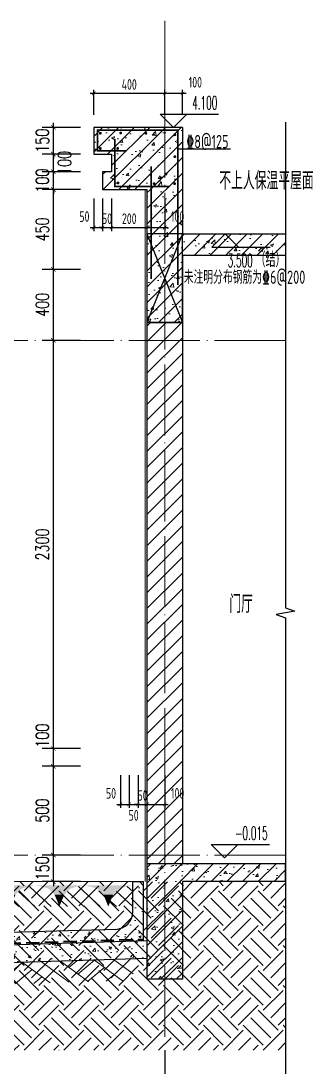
# Model space of a CAD drawing. Extents: x -812054 to 22247, y -644080 to 1003627.
# Drawn here: x -21063 to -19417, y -231716 to -225821 of the extents above; entities that cross this region are included whole.
import ezdxf

# ---------------------------------------------------------------- set-up
doc = ezdxf.new("R2010")
doc.units = 0
doc.header["$LTSCALE"] = 1000
doc.linetypes.add('DASH', pattern=[0.35, 0.25, -0.1])
doc.linetypes.add('DOTE', pattern=[2.42, 2, -0.2, 0.02, -0.2])
doc.layers.get('0').update_dxf_attribs({"linetype": 'CONTINUOUS'})
doc.layers.get('DEFPOINTS').update_dxf_attribs({"linetype": 'CONTINUOUS'})
for name, color, linetype in [('AXIS', 3, 'CONTINUOUS'), ('COLUMN', 4, 'CONTINUOUS'), ('DIM', 2, 'CONTINUOUS'), ('DIM_ELEV', 3, 'CONTINUOUS'), ('DIM_SYMB', 3, 'CONTINUOUS'), ('PUB_DIM', 3, 'CONTINUOUS'), ('PUB_TEXT', 2, 'CONTINUOUS'), ('REIN', 6, 'CONTINUOUS'), ('S-大样-砼线', 7, 'CONTINUOUS'), ('S-引出线', 40, 'CONTINUOUS'), ('TEXT', 2, 'CONTINUOUS'), ('WALL', 5, 'CONTINUOUS')]:
    doc.layers.add(name, color=color, linetype=linetype)
for name, color, linetype, lineweight in [('DOTE', 19, 'DOTE', 9), ('PUB_HATCH', 8, 'CONTINUOUS', 9), ('填充', 251, 'CONTINUOUS', 5), ('立面-中轮廓线', 30, 'CONTINUOUS', 35), ('粉刷', 251, 'CONTINUOUS', 9)]:
    doc.layers.add(name, color=color, linetype=linetype, lineweight=lineweight)
doc.styles.add('_TCH_DIM', font='SIMPLEX.shx', dxfattribs={"width": 0.7, "bigfont": 'GBCBIG.shx'})
doc.styles.add('_TCH_DIM_T3', font='SIMPLEX', dxfattribs={"width": 0.705882, "bigfont": 'GBCBIG'})
doc.styles.add('TSSD_DIMENSION', font='Tssdeng.shx', dxfattribs={"width": 0.7, "bigfont": 'tssdchn.shx'})
doc.styles.add('TSSD_REIN', font='tssdeng.shx', dxfattribs={"width": 0.7, "height": 300, "bigfont": 'tssdchn.shx'})
doc.dimstyles.new('_TCH_ARCH&&25', dxfattribs={"dimtxt": 74.375, "dimasz": 25, "dimexe": 62.5, "dimexo": 75, "dimgap": 25, "dimtad": 1, "dimdec": 0, "dimzin": 0, "dimdsep": 46, "dimtxsty": '_TCH_DIM_T3', "dimblk": 'ARCHTICK', "dimcen": 0.09, "dimclrt": 7, "dimazin": 0, "dimtfac": 1, "dimtdec": 0, "dimtix": 1, "dimtmove": 2, "dimatfit": 3, "dimldrblk": 'ARCHTICK', "dimfxl": 1, "dimtolj": 1, "dimtzin": 0, "dimarcsym": 0})
doc.dimstyles.new('TSSD_20_20', dxfattribs={"dimtxt": 60, "dimasz": 20, "dimexe": 20, "dimexo": 50, "dimgap": 20, "dimtad": 1, "dimdec": 0, "dimzin": 0, "dimdsep": 46, "dimtxsty": 'TSSD_DIMENSION', "dimblk": 'ARCHTICK', "dimblk1": 'ARCHTICK', "dimblk2": 'ARCHTICK', "dimcen": 0, "dimdle": 20, "dimclrt": 7, "dimadec": 0, "dimazin": 0, "dimtfac": 1, "dimtdec": 0, "dimtix": 1, "dimtmove": 2, "dimatfit": 3, "dimfxl": 1, "dimtolj": 1, "dimtzin": 0, "dimarcsym": 0})
pattern_1 = [(50, (28072.99, 249033.25), (143.452037, -12.550427), [15, -165]), (355, (28072.99, 249033.25), (-27.750267, 150.438427), [12, -132]), (100.4514, (28084.94, 249032.2), (115.701876, 137.88791), [12.74804, -140.22842]), (46.1842, (28072.99, 249073.25), (213.44821, -33.1038), [22.5, -247.5]), (96.6356, (28090.77, 249070.5), (186.93254, 194.82357), [19.12206, -210.3426]), (351.1842, (28072.99, 249073.25), (186.93239, 194.82372), [18, -198]), (21, (28092.99, 249063.25), (119.38141, -80.52378), [15, -165]), (326, (28092.99, 249063.25), (48.663066, 145.03001), [12, -132]), (71.4514, (28102.93, 249056.54), (168.044526, 64.5061), [12.74804, -140.22842]), (37.5, (28072.986, 249033.25), (2.431971, 66.578771), [0, -130.4, 0, -134, 0, -132.5]), (7.5, (28072.986, 249033.25), (52.613907, 78.882342), [0, -76.4, 0, -127.4, 0, -50.5]), (327.5, (28028.386, 249033.25), (106.764487, -4.510974), [0, -50, 0, -156, 0, -207]), (317.5, (28008.39, 249033.25), (116.637234, 20.020996), [0, -65, 0, -103.6, 0, -147])]
pattern_2 = [(45, (-700045.335, -61224.87), (-44.194174, 44.194174), []), (50, (-700045.33, -61224.87), (179.315046, -15.688034), [18.75, -206.25]), (355, (-700045.33, -61224.87), (-34.687833, 188.048033), [15, -165]), (100.4514, (-700030.4, -61226.18), (144.627345, 172.359886), [15.935047, -175.28553]), (46.1842, (-700045.33, -61174.87), (266.81026, -41.379754), [28.125, -309.375]), (96.6356, (-700023.1, -61178.32), (233.66568, 243.52947), [23.90257, -262.92825]), (351.1842, (-700045.33, -61174.87), (233.66549, 243.52965), [22.5, -247.5]), (21, (-700020.33, -61187.37), (149.226763, -100.654723), [18.75, -206.25]), (326, (-700020.33, -61187.37), (60.828833, 181.28751), [15, -165]), (71.4514, (-700007.9, -61195.76), (210.055657, 80.632624), [15.935047, -175.28553]), (37.5, (-700045.335, -61224.87), (3.039964, 83.2234635), [0, -163, 0, -167.5, 0, -165.625]), (7.5, (-700045.335, -61224.87), (65.767384, 98.602928), [0, -95.5, 0, -159.25, 0, -63.125]), (327.5, (-700101.085, -61224.87), (133.455609, -5.638718), [0, -62.5, 0, -195, 0, -258.75]), (317.5, (-700126.08, -61224.87), (145.796542, 25.026246), [0, -81.25, 0, -129.5, 0, -183.75])]

# ---------------------------------------------------------------- blocks, each defined once
blk = doc.blocks.new('$LINEPAT$素土夯实')
at = {"color": 0}
for p, q in [((0, -210), (210, 0)), ((120, -300), (420, 0)), ((420, 0), (608, -188)), ((495, -300), (795, 0)), ((615, 0), (705, -90)), ((315, -105), (502, -293)), ((210, -210), (300, -300)), ((705, -300), (795, -210))]:
    blk.add_line(p, q, dxfattribs=at)
blk = doc.blocks.new('$LinePat$自然土壤')
at = {"color": 0}
for p, q in [((0, -90), (71, -19)), ((0, -300), (211, -89)), ((420, -300), (630, -90)), ((210, -300), (286, -224))]:
    blk.add_line(p, q, dxfattribs=at)
for points in [[(0, 0), (630, 0), (168, -45), (462, -45)], [(168, -45), (462, -45), (252, -132), (378, -132)], [(252, -132), (378, -132), (315, -300)]]:
    blk.add_solid(points, dxfattribs=at)
blk = doc.blocks.new('sanshui')
at = {"layer": '粉刷'}
h = blk.add_hatch(dxfattribs=at)
h.set_pattern_fill('混凝土', color=256, scale=20)
h.set_pattern_definition(pattern_1)
edge = h.paths.add_edge_path()
edge.add_line((346317.8, 427329.6), (346257.8, 427329.6))
edge.add_line((346257.8, 427329.6), (346257.8, 427160.3))
edge.add_arc((346157.8, 427160.3), 100, 271.71836, 360, ccw=False)
edge.add_line((346160.8, 427060.3), (345137.8, 427029.6))
edge.add_line((345137.8, 427029.6), (345137.8, 426969.6))
edge.add_line((345137.8, 426969.6), (346317.8, 427005))
edge.add_line((346317.8, 427005), (346317.8, 427329.6))
h = blk.add_hatch(dxfattribs=at)
h.set_pattern_fill('混凝土', color=256, scale=20)
h.set_pattern_definition(pattern_1)
h.paths.add_polyline_path([(346337.8, 426895.6), (346337.8, 426995.6), (345037.8, 426956.6), (345037.8, 426856.6)])
at = {"layer": 'COLUMN'}
for p, q in [((346257.8, 427329.6), (346317.8, 427329.6)), ((346257.8, 427160.3), (346257.8, 427329.6)), ((346317.8, 426995), (346317.8, 427329.6)), ((346160.8, 427060.3), (345137.8, 427029.6)), ((345137.8, 426959.6), (345137.8, 427029.6)), ((346338.1, 426995.6), (345037.8, 426956.6)), ((345037.8, 426856.6), (345037.8, 426956.6)), ((346338.1, 426895.6), (345037.8, 426856.6))]:
    blk.add_line(p, q, dxfattribs=at)
blk.add_arc((346157.8, 427160.3), 100, 271.71836, 0, dxfattribs=at)
at = {"layer": '立面-中轮廓线', "linetype": 'DASH', "ltscale": 0.3}
blk.add_lwpolyline([(345027.8, 426856.6), (345027.8, 426966.3), (346317.8, 427005)], dxfattribs=at)
at = {"layer": '粉刷'}
blk.add_line((344881.5, 427329.6), (346257.8, 427329.6), dxfattribs=at)
at = {"layer": '粉刷', "yscale": 0.4, "zscale": 0.4}
for name, p, xscale, rotation in [('$LinePat$自然土壤', (345156.8, 427309.6), -0.4369306507241237, 359.9999999999903), ('$LinePat$自然土壤', (345432, 427309.6), -0.4369306507241237, 359.9999999999903), ('$LinePat$自然土壤', (345707.3, 427309.6), -0.4369306507241237, 359.9999999999903), ('$LinePat$自然土壤', (345982.6, 427309.6), -0.4369306507241237, 359.9999999999903), ('$LinePat$自然土壤', (346257.8, 427309.6), -0.4369306507241237, 359.9999999999903), ('$LINEPAT$素土夯实', (345444.5, 426868.8), -0.5117605352322558, 1.718358001643932), ('$LINEPAT$素土夯实', (345851.2, 426881), -0.5117605352322558, 1.718358001643932), ('$LINEPAT$素土夯实', (346257.8, 426893.2), -0.5117605352322558, 1.718358001643932)]:
    blk.add_blockref(name, p, dxfattribs=dict(at, xscale=xscale, rotation=rotation))
blk = doc.blocks.new('_ArchTick')
at = {"color": 0, "linetype": 'ByBlock', "const_width": 0.15}
blk.add_lwpolyline([(-0.5, -0.5), (0.5, 0.5)], dxfattribs=at)
blk = doc.blocks.new('*D3413')
at = {"layer": 'DEFPOINTS', "color": 0, "transparency": 16777216}
for p in [(-20502.7, -230021), (-20452.7, -230021), (-20452.7, -230235.5)]:
    blk.add_point(p, dxfattribs=at)
at = {"layer": 'DIM', "color": 0, "lineweight": -2, "transparency": 16777216}
for p, q in [((-20502.7, -230071), (-20502.7, -230255.5)), ((-20452.7, -230071), (-20452.7, -230255.5)), ((-20522.7, -230235.5), (-20432.7, -230235.5))]:
    blk.add_line(p, q, dxfattribs=at)
at = {"layer": 'DIM', "color": 0, "lineweight": -2, "transparency": 16777216, "xscale": 20, "yscale": 20, "zscale": 20, "rotation": 180}
blk.add_blockref('_ArchTick', (-20502.7, -230235.5), dxfattribs=at)
at = {"layer": 'DIM', "color": 0, "lineweight": -2, "transparency": 16777216, "xscale": 20, "yscale": 20, "zscale": 20}
blk.add_blockref('_ArchTick', (-20452.7, -230235.5), dxfattribs=at)
at = {"layer": 'DIM', "color": 7, "transparency": 16777216, "insert": (-20555.1, -230173.3), "char_height": 60, "attachment_point": 5, "style": 'TSSD_DIMENSION'}
blk.add_mtext('\\A1;50', dxfattribs=at)
blk = doc.blocks.new('*D3414')
at = {"layer": 'DEFPOINTS', "color": 0, "transparency": 16777216}
for p in [(-20452.7, -230021), (-20402.7, -230021), (-20402.7, -230235.5)]:
    blk.add_point(p, dxfattribs=at)
at = {"layer": 'DIM', "color": 0, "lineweight": -2, "transparency": 16777216}
for p, q in [((-20452.7, -230071), (-20452.7, -230255.5)), ((-20402.7, -230071), (-20402.7, -230255.5)), ((-20472.7, -230235.5), (-20382.7, -230235.5))]:
    blk.add_line(p, q, dxfattribs=at)
at = {"layer": 'DIM', "color": 0, "lineweight": -2, "transparency": 16777216, "xscale": 20, "yscale": 20, "zscale": 20, "rotation": 180}
blk.add_blockref('_ArchTick', (-20452.7, -230235.5), dxfattribs=at)
at = {"layer": 'DIM', "color": 0, "lineweight": -2, "transparency": 16777216, "xscale": 20, "yscale": 20, "zscale": 20}
blk.add_blockref('_ArchTick', (-20402.7, -230235.5), dxfattribs=at)
at = {"layer": 'DIM', "color": 7, "transparency": 16777216, "insert": (-20427.7, -230297.5), "char_height": 60, "attachment_point": 5, "style": 'TSSD_DIMENSION'}
blk.add_mtext('\\A1;50', dxfattribs=at)
blk = doc.blocks.new('*D3415')
at = {"layer": 'DEFPOINTS', "color": 0, "transparency": 16777216}
for p in [(-20402.7, -230021), (-20352.6, -230021), (-20352.6, -230235.5)]:
    blk.add_point(p, dxfattribs=at)
at = {"layer": 'DIM', "color": 0, "lineweight": -2, "transparency": 16777216}
for p, q in [((-20402.7, -230071), (-20402.7, -230255.5)), ((-20352.6, -230071), (-20352.6, -230255.5)), ((-20402.7, -230235.5), (-20422.7, -230235.5)), ((-20402.7, -230235.5), (-20352.6, -230235.5)), ((-20352.6, -230235.5), (-20332.6, -230235.5))]:
    blk.add_line(p, q, dxfattribs=at)
at = {"layer": 'DIM', "color": 0, "lineweight": -2, "transparency": 16777216, "xscale": 20, "yscale": 20, "zscale": 20}
blk.add_blockref('_ArchTick', (-20402.7, -230235.5), dxfattribs=at)
at = {"layer": 'DIM', "color": 0, "lineweight": -2, "transparency": 16777216, "xscale": 20, "yscale": 20, "zscale": 20, "rotation": 180}
blk.add_blockref('_ArchTick', (-20352.6, -230235.5), dxfattribs=at)
at = {"layer": 'DIM', "color": 7, "transparency": 16777216, "insert": (-20377.6, -230185.5), "char_height": 60, "attachment_point": 5, "style": 'TSSD_DIMENSION'}
blk.add_mtext('\\A1;50', dxfattribs=at)
blk = doc.blocks.new('*D3416')
at = {"layer": 'DEFPOINTS', "color": 0, "transparency": 16777216}
for p in [(-20352.6, -230021), (-20252.6, -230021), (-20252.6, -230235.5)]:
    blk.add_point(p, dxfattribs=at)
at = {"layer": 'DIM', "color": 0, "lineweight": -2, "transparency": 16777216}
for p, q in [((-20352.6, -230071), (-20352.6, -230255.5)), ((-20252.6, -230071), (-20252.6, -230255.5)), ((-20372.6, -230235.5), (-20232.6, -230235.5))]:
    blk.add_line(p, q, dxfattribs=at)
at = {"layer": 'DIM', "color": 0, "lineweight": -2, "transparency": 16777216, "xscale": 20, "yscale": 20, "zscale": 20, "rotation": 180}
blk.add_blockref('_ArchTick', (-20352.6, -230235.5), dxfattribs=at)
at = {"layer": 'DIM', "color": 0, "lineweight": -2, "transparency": 16777216, "xscale": 20, "yscale": 20, "zscale": 20}
blk.add_blockref('_ArchTick', (-20252.6, -230235.5), dxfattribs=at)
at = {"layer": 'DIM', "color": 7, "transparency": 16777216, "insert": (-20180.2, -230173.3), "char_height": 60, "attachment_point": 5, "style": 'TSSD_DIMENSION'}
blk.add_mtext('\\A1;100', dxfattribs=at)
blk = doc.blocks.new('*D3417')
at = {"layer": 'DEFPOINTS', "color": 0, "transparency": 16777216}
for p in [(-20879.7, -230520.9), (-20652.6, -230520.9), (-20652.6, -230670.9)]:
    blk.add_point(p, dxfattribs=at)
at = {"layer": 'PUB_DIM', "color": 0, "lineweight": -2, "transparency": 16777216}
for p, q in [((-20727.6, -230520.9), (-20942.2, -230520.9)), ((-20879.7, -230520.9), (-20879.7, -230495.9)), ((-20879.7, -230670.9), (-20879.7, -230520.9)), ((-20727.6, -230670.9), (-20942.2, -230670.9)), ((-20879.7, -230670.9), (-20879.7, -230695.9))]:
    blk.add_line(p, q, dxfattribs=at)
at = {"layer": 'PUB_DIM', "color": 0, "lineweight": -2, "transparency": 16777216, "xscale": 25, "yscale": 25, "zscale": 25}
for p, rotation in [((-20879.7, -230520.9), 270), ((-20879.7, -230670.9), 90)]:
    blk.add_blockref('_ArchTick', p, dxfattribs=dict(at, rotation=rotation))
at = {"layer": 'PUB_DIM', "color": 7, "transparency": 16777216, "insert": (-20941.9, -230595.9), "char_height": 74.38, "attachment_point": 5, "rotation": 90, "style": '_TCH_DIM_T3'}
blk.add_mtext('\\A1;150', dxfattribs=at)
blk = doc.blocks.new('*D3418')
at = {"layer": 'DEFPOINTS', "color": 0, "transparency": 16777216}
for p in [(-20879.7, -230021), (-20652.6, -230021), (-20652.6, -230520.9)]:
    blk.add_point(p, dxfattribs=at)
at = {"layer": 'PUB_DIM', "color": 0, "lineweight": -2, "transparency": 16777216}
for p, q in [((-20727.6, -230021), (-20942.2, -230021)), ((-20879.7, -230520.9), (-20879.7, -230021)), ((-20727.6, -230520.9), (-20942.2, -230520.9))]:
    blk.add_line(p, q, dxfattribs=at)
at = {"layer": 'PUB_DIM', "color": 0, "lineweight": -2, "transparency": 16777216, "xscale": 25, "yscale": 25, "zscale": 25}
for p, rotation in [((-20879.7, -230021), 90), ((-20879.7, -230520.9), 270)]:
    blk.add_blockref('_ArchTick', p, dxfattribs=dict(at, rotation=rotation))
at = {"layer": 'PUB_DIM', "color": 7, "transparency": 16777216, "insert": (-20941.9, -230270.9), "char_height": 74.38, "attachment_point": 5, "rotation": 90, "style": '_TCH_DIM_T3'}
blk.add_mtext('\\A1;500', dxfattribs=at)
blk = doc.blocks.new('*D3419')
at = {"layer": 'DEFPOINTS', "color": 0, "transparency": 16777216}
for p in [(-20879.7, -229921), (-20652.6, -229921), (-20652.6, -230021)]:
    blk.add_point(p, dxfattribs=at)
at = {"layer": 'PUB_DIM', "color": 0, "lineweight": -2, "transparency": 16777216}
for p, q in [((-20727.6, -229921), (-20942.2, -229921)), ((-20879.7, -230021), (-20879.7, -229921)), ((-20727.6, -230021), (-20942.2, -230021))]:
    blk.add_line(p, q, dxfattribs=at)
at = {"layer": 'PUB_DIM', "color": 0, "lineweight": -2, "transparency": 16777216, "xscale": 25, "yscale": 25, "zscale": 25}
for p, rotation in [((-20879.7, -229921), 90), ((-20879.7, -230021), 270)]:
    blk.add_blockref('_ArchTick', p, dxfattribs=dict(at, rotation=rotation))
at = {"layer": 'PUB_DIM', "color": 7, "transparency": 16777216, "insert": (-20941.9, -229848.6), "char_height": 74.38, "attachment_point": 5, "rotation": 90, "style": '_TCH_DIM_T3'}
blk.add_mtext('\\A1;100', dxfattribs=at)
blk = doc.blocks.new('*D3420')
at = {"layer": 'DEFPOINTS', "color": 0, "transparency": 16777216}
for p in [(-20879.7, -227620.9), (-20652.6, -227620.9), (-20652.6, -229921)]:
    blk.add_point(p, dxfattribs=at)
at = {"layer": 'PUB_DIM', "color": 0, "lineweight": -2, "transparency": 16777216}
for p, q in [((-20727.6, -227620.9), (-20942.2, -227620.9)), ((-20879.7, -229921), (-20879.7, -227620.9)), ((-20727.6, -229921), (-20942.2, -229921))]:
    blk.add_line(p, q, dxfattribs=at)
at = {"layer": 'PUB_DIM', "color": 0, "lineweight": -2, "transparency": 16777216, "xscale": 25, "yscale": 25, "zscale": 25}
for p, rotation in [((-20879.7, -227620.9), 90), ((-20879.7, -229921), 270)]:
    blk.add_blockref('_ArchTick', p, dxfattribs=dict(at, rotation=rotation))
at = {"layer": 'PUB_DIM', "color": 7, "transparency": 16777216, "insert": (-20941.9, -228771), "char_height": 74.38, "attachment_point": 5, "rotation": 90, "style": '_TCH_DIM_T3'}
blk.add_mtext('\\A1;2300', dxfattribs=at)
blk = doc.blocks.new('*D3421')
at = {"layer": 'DEFPOINTS', "color": 0, "transparency": 16777216}
for p in [(-20879.7, -227220.9), (-20652.6, -227220.9), (-20652.6, -227620.9)]:
    blk.add_point(p, dxfattribs=at)
at = {"layer": 'PUB_DIM', "color": 0, "lineweight": -2, "transparency": 16777216}
for p, q in [((-20727.6, -227220.9), (-20942.2, -227220.9)), ((-20879.7, -227620.9), (-20879.7, -227220.9)), ((-20727.6, -227620.9), (-20942.2, -227620.9))]:
    blk.add_line(p, q, dxfattribs=at)
at = {"layer": 'PUB_DIM', "color": 0, "lineweight": -2, "transparency": 16777216, "xscale": 25, "yscale": 25, "zscale": 25}
for p, rotation in [((-20879.7, -227220.9), 90), ((-20879.7, -227620.9), 270)]:
    blk.add_blockref('_ArchTick', p, dxfattribs=dict(at, rotation=rotation))
at = {"layer": 'PUB_DIM', "color": 7, "transparency": 16777216, "insert": (-20941.9, -227420.9), "char_height": 74.38, "attachment_point": 5, "rotation": 90, "style": '_TCH_DIM_T3'}
blk.add_mtext('\\A1;400', dxfattribs=at)
blk = doc.blocks.new('*D3422')
at = {"layer": 'DEFPOINTS', "color": 0, "transparency": 16777216}
for p in [(-20879.7, -226770.9), (-20652.6, -226770.9), (-20652.6, -227220.9)]:
    blk.add_point(p, dxfattribs=at)
at = {"layer": 'PUB_DIM', "color": 0, "lineweight": -2, "transparency": 16777216}
for p, q in [((-20727.6, -226770.9), (-20942.2, -226770.9)), ((-20879.7, -227220.9), (-20879.7, -226770.9)), ((-20727.6, -227220.9), (-20942.2, -227220.9))]:
    blk.add_line(p, q, dxfattribs=at)
at = {"layer": 'PUB_DIM', "color": 0, "lineweight": -2, "transparency": 16777216, "xscale": 25, "yscale": 25, "zscale": 25}
for p, rotation in [((-20879.7, -226770.9), 90), ((-20879.7, -227220.9), 270)]:
    blk.add_blockref('_ArchTick', p, dxfattribs=dict(at, rotation=rotation))
at = {"layer": 'PUB_DIM', "color": 7, "transparency": 16777216, "insert": (-20941.9, -226995.9), "char_height": 74.38, "attachment_point": 5, "rotation": 90, "style": '_TCH_DIM_T3'}
blk.add_mtext('\\A1;450', dxfattribs=at)
blk = doc.blocks.new('*D3423')
at = {"layer": 'DEFPOINTS', "color": 0, "transparency": 16777216}
for p in [(-20879.7, -226670.9), (-20652.6, -226670.9), (-20652.6, -226770.9)]:
    blk.add_point(p, dxfattribs=at)
at = {"layer": 'PUB_DIM', "color": 0, "lineweight": -2, "transparency": 16777216}
for p, q in [((-20879.7, -226670.9), (-20879.7, -226645.9)), ((-20727.6, -226670.9), (-20942.2, -226670.9)), ((-20879.7, -226770.9), (-20879.7, -226670.9)), ((-20727.6, -226770.9), (-20942.2, -226770.9)), ((-20879.7, -226770.9), (-20879.7, -226795.9))]:
    blk.add_line(p, q, dxfattribs=at)
at = {"layer": 'PUB_DIM', "color": 0, "lineweight": -2, "transparency": 16777216, "xscale": 25, "yscale": 25, "zscale": 25}
for p, rotation in [((-20879.7, -226670.9), 270), ((-20879.7, -226770.9), 90)]:
    blk.add_blockref('_ArchTick', p, dxfattribs=dict(at, rotation=rotation))
at = {"layer": 'PUB_DIM', "color": 7, "transparency": 16777216, "insert": (-20941.9, -226720.9), "char_height": 74.38, "attachment_point": 5, "rotation": 90, "style": '_TCH_DIM_T3'}
blk.add_mtext('\\A1;100', dxfattribs=at)
blk = doc.blocks.new('*D3424')
at = {"layer": 'DEFPOINTS', "color": 0, "transparency": 16777216}
for p in [(-20879.7, -226570.9), (-20652.6, -226570.9), (-20652.6, -226670.9)]:
    blk.add_point(p, dxfattribs=at)
at = {"layer": 'PUB_DIM', "color": 0, "lineweight": -2, "transparency": 16777216}
for p, q in [((-20727.6, -226570.9), (-20942.2, -226570.9)), ((-20879.7, -226670.9), (-20879.7, -226570.9)), ((-20727.6, -226670.9), (-20942.2, -226670.9))]:
    blk.add_line(p, q, dxfattribs=at)
at = {"layer": 'PUB_DIM', "color": 0, "lineweight": -2, "transparency": 16777216, "xscale": 25, "yscale": 25, "zscale": 25}
for p, rotation in [((-20879.7, -226570.9), 90), ((-20879.7, -226670.9), 270)]:
    blk.add_blockref('_ArchTick', p, dxfattribs=dict(at, rotation=rotation))
at = {"layer": 'PUB_DIM', "color": 7, "transparency": 16777216, "insert": (-20817.7, -226620.9), "char_height": 74.38, "attachment_point": 5, "rotation": 90, "style": '_TCH_DIM_T3'}
blk.add_mtext('\\A1;100', dxfattribs=at)
blk = doc.blocks.new('*D3425')
at = {"layer": 'DEFPOINTS', "color": 0, "transparency": 16777216}
for p in [(-20879.7, -226420.9), (-20652.6, -226420.9), (-20652.6, -226570.9)]:
    blk.add_point(p, dxfattribs=at)
at = {"layer": 'PUB_DIM', "color": 0, "lineweight": -2, "transparency": 16777216}
for p, q in [((-20727.6, -226420.9), (-20942.2, -226420.9)), ((-20879.7, -226420.9), (-20879.7, -226395.9)), ((-20879.7, -226570.9), (-20879.7, -226420.9)), ((-20727.6, -226570.9), (-20942.2, -226570.9)), ((-20879.7, -226570.9), (-20879.7, -226595.9))]:
    blk.add_line(p, q, dxfattribs=at)
at = {"layer": 'PUB_DIM', "color": 0, "lineweight": -2, "transparency": 16777216, "xscale": 25, "yscale": 25, "zscale": 25}
for p, rotation in [((-20879.7, -226420.9), 270), ((-20879.7, -226570.9), 90)]:
    blk.add_blockref('_ArchTick', p, dxfattribs=dict(at, rotation=rotation))
at = {"layer": 'PUB_DIM', "color": 7, "transparency": 16777216, "insert": (-20941.9, -226495.9), "char_height": 74.38, "attachment_point": 5, "rotation": 90, "style": '_TCH_DIM_T3'}
blk.add_mtext('\\A1;150', dxfattribs=at)
blk = doc.blocks.new('*D3426')
at = {"layer": 'DEFPOINTS', "color": 0, "transparency": 16777216}
for p in [(-20652.6, -226770.9), (-20602.6, -226770.9), (-20602.6, -226985.4)]:
    blk.add_point(p, dxfattribs=at)
at = {"layer": 'DIM', "color": 0, "lineweight": -2, "transparency": 16777216}
for p, q in [((-20652.6, -226820.9), (-20652.6, -227005.4)), ((-20602.6, -226820.9), (-20602.6, -227005.4)), ((-20672.6, -226985.4), (-20582.6, -226985.4))]:
    blk.add_line(p, q, dxfattribs=at)
at = {"layer": 'DIM', "color": 0, "lineweight": -2, "transparency": 16777216, "xscale": 20, "yscale": 20, "zscale": 20, "rotation": 180}
blk.add_blockref('_ArchTick', (-20652.6, -226985.4), dxfattribs=at)
at = {"layer": 'DIM', "color": 0, "lineweight": -2, "transparency": 16777216, "xscale": 20, "yscale": 20, "zscale": 20}
blk.add_blockref('_ArchTick', (-20602.6, -226985.4), dxfattribs=at)
at = {"layer": 'DIM', "color": 7, "transparency": 16777216, "insert": (-20705.1, -226923.2), "char_height": 60, "attachment_point": 5, "style": 'TSSD_DIMENSION'}
blk.add_mtext('\\A1;50', dxfattribs=at)
blk = doc.blocks.new('*D3427')
at = {"layer": 'DEFPOINTS', "color": 0, "transparency": 16777216}
for p in [(-20602.6, -226770.9), (-20552.6, -226770.9), (-20552.6, -226985.4)]:
    blk.add_point(p, dxfattribs=at)
at = {"layer": 'DIM', "color": 0, "lineweight": -2, "transparency": 16777216}
for p, q in [((-20602.6, -226820.9), (-20602.6, -227005.4)), ((-20552.6, -226820.9), (-20552.6, -227005.4)), ((-20602.6, -226985.4), (-20622.6, -226985.4)), ((-20602.6, -226985.4), (-20552.6, -226985.4)), ((-20552.6, -226985.4), (-20532.6, -226985.4))]:
    blk.add_line(p, q, dxfattribs=at)
at = {"layer": 'DIM', "color": 0, "lineweight": -2, "transparency": 16777216, "xscale": 20, "yscale": 20, "zscale": 20}
blk.add_blockref('_ArchTick', (-20602.6, -226985.4), dxfattribs=at)
at = {"layer": 'DIM', "color": 0, "lineweight": -2, "transparency": 16777216, "xscale": 20, "yscale": 20, "zscale": 20, "rotation": 180}
blk.add_blockref('_ArchTick', (-20552.6, -226985.4), dxfattribs=at)
at = {"layer": 'DIM', "color": 7, "transparency": 16777216, "insert": (-20577.6, -226935.4), "char_height": 60, "attachment_point": 5, "style": 'TSSD_DIMENSION'}
blk.add_mtext('\\A1;50', dxfattribs=at)
blk = doc.blocks.new('*D3428')
at = {"layer": 'DEFPOINTS', "color": 0, "transparency": 16777216}
for p in [(-20552.6, -226770.9), (-20352.6, -226770.9), (-20352.6, -226985.4)]:
    blk.add_point(p, dxfattribs=at)
at = {"layer": 'DIM', "color": 0, "lineweight": -2, "transparency": 16777216}
for p, q in [((-20552.6, -226820.9), (-20552.6, -227005.4)), ((-20352.6, -226820.9), (-20352.6, -227005.4)), ((-20572.6, -226985.4), (-20332.6, -226985.4))]:
    blk.add_line(p, q, dxfattribs=at)
at = {"layer": 'DIM', "color": 0, "lineweight": -2, "transparency": 16777216, "xscale": 20, "yscale": 20, "zscale": 20, "rotation": 180}
blk.add_blockref('_ArchTick', (-20552.6, -226985.4), dxfattribs=at)
at = {"layer": 'DIM', "color": 0, "lineweight": -2, "transparency": 16777216, "xscale": 20, "yscale": 20, "zscale": 20}
blk.add_blockref('_ArchTick', (-20352.6, -226985.4), dxfattribs=at)
at = {"layer": 'DIM', "color": 7, "transparency": 16777216, "insert": (-20452.6, -226935.4), "char_height": 60, "attachment_point": 5, "style": 'TSSD_DIMENSION'}
blk.add_mtext('\\A1;200', dxfattribs=at)
blk = doc.blocks.new('*D3429')
at = {"layer": 'DEFPOINTS', "color": 0, "transparency": 16777216}
for p in [(-20352.6, -226770.9), (-20252.6, -226770.9), (-20252.6, -226985.4)]:
    blk.add_point(p, dxfattribs=at)
at = {"layer": 'DIM', "color": 0, "lineweight": -2, "transparency": 16777216}
for p, q in [((-20352.6, -226820.9), (-20352.6, -227005.4)), ((-20252.6, -226820.9), (-20252.6, -227005.4)), ((-20372.6, -226985.4), (-20232.6, -226985.4))]:
    blk.add_line(p, q, dxfattribs=at)
at = {"layer": 'DIM', "color": 0, "lineweight": -2, "transparency": 16777216, "xscale": 20, "yscale": 20, "zscale": 20, "rotation": 180}
blk.add_blockref('_ArchTick', (-20352.6, -226985.4), dxfattribs=at)
at = {"layer": 'DIM', "color": 0, "lineweight": -2, "transparency": 16777216, "xscale": 20, "yscale": 20, "zscale": 20}
blk.add_blockref('_ArchTick', (-20252.6, -226985.4), dxfattribs=at)
at = {"layer": 'DIM', "color": 7, "transparency": 16777216, "insert": (-20180.2, -226923.2), "char_height": 60, "attachment_point": 5, "style": 'TSSD_DIMENSION'}
blk.add_mtext('\\A1;100', dxfattribs=at)
blk = doc.blocks.new('*D3430')
at = {"layer": 'DEFPOINTS', "color": 0, "transparency": 16777216}
for p in [(-20252.6, -226228.8), (-20652.6, -226400.9), (-20252.6, -226400.9)]:
    blk.add_point(p, dxfattribs=at)
at = {"layer": 'DIM', "color": 0, "lineweight": -2, "transparency": 16777216}
for p, q in [((-20672.6, -226228.8), (-20232.6, -226228.8)), ((-20652.6, -226350.9), (-20652.6, -226208.8)), ((-20252.6, -226350.9), (-20252.6, -226208.8))]:
    blk.add_line(p, q, dxfattribs=at)
at = {"layer": 'DIM', "color": 0, "lineweight": -2, "transparency": 16777216, "xscale": 20, "yscale": 20, "zscale": 20, "rotation": 180}
blk.add_blockref('_ArchTick', (-20652.6, -226228.8), dxfattribs=at)
at = {"layer": 'DIM', "color": 0, "lineweight": -2, "transparency": 16777216, "xscale": 20, "yscale": 20, "zscale": 20}
blk.add_blockref('_ArchTick', (-20252.6, -226228.8), dxfattribs=at)
at = {"layer": 'DIM', "color": 7, "transparency": 16777216, "insert": (-20452.6, -226178.8), "char_height": 60, "attachment_point": 5, "style": 'TSSD_DIMENSION'}
blk.add_mtext('\\A1;400', dxfattribs=at)
blk = doc.blocks.new('*D3431')
at = {"layer": 'DEFPOINTS', "color": 0, "transparency": 16777216}
for p in [(-20152.7, -226228.8), (-20252.6, -226400.9), (-20152.7, -226400.9)]:
    blk.add_point(p, dxfattribs=at)
at = {"layer": 'DIM', "color": 0, "lineweight": -2, "transparency": 16777216}
for p, q in [((-20272.6, -226228.8), (-20132.7, -226228.8)), ((-20252.6, -226350.9), (-20252.6, -226208.8)), ((-20152.7, -226350.9), (-20152.7, -226208.8))]:
    blk.add_line(p, q, dxfattribs=at)
at = {"layer": 'DIM', "color": 0, "lineweight": -2, "transparency": 16777216, "xscale": 20, "yscale": 20, "zscale": 20, "rotation": 180}
blk.add_blockref('_ArchTick', (-20252.6, -226228.8), dxfattribs=at)
at = {"layer": 'DIM', "color": 0, "lineweight": -2, "transparency": 16777216, "xscale": 20, "yscale": 20, "zscale": 20}
blk.add_blockref('_ArchTick', (-20152.7, -226228.8), dxfattribs=at)
at = {"layer": 'DIM', "color": 7, "transparency": 16777216, "insert": (-20080.3, -226166.6), "char_height": 60, "attachment_point": 5, "style": 'TSSD_DIMENSION'}
blk.add_mtext('\\A1;100', dxfattribs=at)
blk = doc.blocks.new('A$C657E11A4')
at = {"layer": 'REIN', "const_width": 9}
for points in [[(170.1, 967.8), (4.5, 967.8), (4.5, 1085.2), (457.2, 1085.2), (457.2, 212.4)], [(411.8, 766.6), (102.2, 766.6), (102.2, 1034)], [(306.7, 880.7), (306.7, 245.1)]]:
    blk.add_lwpolyline(points, dxfattribs=at)
at = {"layer": 'REIN', "const_width": 8}
for points in [[(16.9, 1067.1, 1), (24.9, 1067.1, 1)], [(131.5, 1068.5, 1), (139.5, 1068.5, 1)], [(273.4, 1067.1, 1), (281.4, 1067.1, 1)], [(436.6, 1059, 1), (444.6, 1059, 1)], [(16.9, 981.1, 1), (24.9, 981.1, 1)], [(114.4, 981.5, 1), (122.4, 981.5, 1)], [(436.6, 935.1, 1), (444.6, 935.1, 1)], [(116.7, 787.1, 1), (124.7, 787.1, 1)], [(319.8, 782.9, 1), (327.8, 782.9, 1)], [(435.3, 782.9, 1), (443.3, 782.9, 1)]]:
    blk.add_lwpolyline(points, format="xyb", close=True, dxfattribs=at)
at = {"layer": 'S-大样-砼线'}
for p, q in [((283.8, 500), (483.8, 0)), ((483.8, 500), (283.8, 0))]:
    blk.add_line(p, q, dxfattribs=at)
blk.add_lwpolyline([(483.8, 500), (283.8, 500), (283.8, 0), (483.8, 0)], close=True, dxfattribs=at)
at = {"layer": 'S-引出线'}
blk.add_line((453, 978.7), (753.2, 978.7), dxfattribs=at)
at = {"layer": 'TEXT', "style": 'TSSD_REIN', "width": 0.7}
for s, p in [('%%1328@125', (505.1, 982.8)), ('未注明分布钢筋为%%1326@200', (491, 218.6))]:
    blk.add_text(s, height=75, rotation=0, dxfattribs=at).set_placement(p)

msp = doc.modelspace()

# ---------------------------------------------------------------- hatches: boundary and pattern name
at = {"layer": 'PUB_HATCH'}
h = msp.add_hatch(dxfattribs=at)
h.set_pattern_fill('钢筋混凝土', color=256, scale=25, style=0)
h.set_pattern_definition(pattern_2)
h.paths.add_polyline_path([(-20652.63, -226420.86), (-20652.64, -226570.86), (-20552.6, -226570.87), (-20552.6, -226670.87), (-20602.61, -226670.87), (-20602.61, -226770.87), (-20252.6, -226770.88), (-20252.6, -226420.88)])
h = msp.add_hatch(dxfattribs=at)
h.set_pattern_fill('钢筋混凝土', color=256, scale=25, style=0)
h.set_pattern_definition(pattern_2)
h.paths.add_polyline_path([(-20252.6, -226420.88), (-20252.6, -226770.88), (-20352.58, -226770.88), (-20352.57, -227020.93), (-20219.23, -227060.92), (-20152.57, -227020.92), (-20152.6, -226420.87)])
h = msp.add_hatch(dxfattribs=at)
h.set_pattern_fill('钢筋混凝土', color=256, scale=25, style=0)
h.set_pattern_definition(pattern_2)
h.paths.add_polyline_path([(-20219.24, -227060.92), (-20352.57, -227020.92), (-20352.56, -227520.92), (-20152.56, -227520.92), (-20152.57, -227140.92)])
h = msp.add_hatch(dxfattribs=at)
h.set_pattern_fill('钢筋混凝土', color=256, scale=25, style=0)
h.set_pattern_definition(pattern_2)
h.paths.add_polyline_path([(-20219.24, -227060.92), (-20152.57, -227140.92), (-19571.66, -227140.92), (-19571.66, -227020.92), (-20152.57, -227020.92)])
h = msp.add_hatch(dxfattribs=at)
h.set_pattern_fill('普通砖', color=256, scale=25, style=0)
h.set_pattern_definition([(45, (-700045.335, -61179.99), (-44.1941915, 44.1941915), [])])
h.paths.add_polyline_path([(-20152.59, -227520.92), (-20352.59, -227520.92), (-20352.59, -230570.72), (-20152.59, -230570.72)])
h = msp.add_hatch(dxfattribs=at)
h.set_pattern_fill('钢筋混凝土', color=256, scale=25, style=0)
h.set_pattern_definition(pattern_2)
h.paths.add_polyline_path([(-20152.59, -230670.72), (-20352.59, -230570.72), (-20352.59, -231220.92), (-20152.59, -231220.92)])
h = msp.add_hatch(dxfattribs=at)
h.set_pattern_fill('钢筋混凝土', color=256, scale=25, style=0)
h.set_pattern_definition(pattern_2)
h.paths.add_polyline_path([(-19571.66, -230570.72), (-20352.59, -230570.72), (-20152.59, -230670.72), (-19571.66, -230670.72)])
at = {"layer": '填充'}
h = msp.add_hatch(dxfattribs=at)
h.set_pattern_fill('EARTH', color=250, scale=50, angle=45, style=0)
h.set_pattern_definition([(45, (-491526.54, -194212.13), (0, 224.506403), [158.75, -158.75]), (45, (-491568.63, -194170.03), (0, 224.506403), [158.75, -158.75]), (45, (-491610.73, -194127.94), (0, 224.506403), [158.75, -158.75]), (135, (-491610.73, -194099.87), (-224.506403, 0), [158.75, -158.75]), (135, (-491568.63, -194057.78), (-224.506403, 0), [158.75, -158.75]), (135, (-491526.54, -194015.68), (-224.506403, 0), [158.75, -158.75])])
edge = h.paths.add_edge_path()
edge.add_line((-21808.8, -230670.93), (-21809.58, -231622.17))
edge.add_line((-21809.19, -231622.17), (-19571.66, -231619.67))
edge.add_line((-19571.66, -231619.67), (-19571.66, -230673.22))
edge.add_line((-19571.66, -230673.22), (-21809.19, -230670.93))

# ---------------------------------------------------------------- linework, layer by layer
at = {"layer": 'AXIS'}
msp.add_line((-20252.59, -231620.9), (-20252.59, -232080.29), dxfattribs=at)
at = {"layer": 'DIM_ELEV'}
for p, q in [((-20203.47, -226420.87), (-20278.47, -226345.87)), ((-20278.47, -226345.87), (-19950.47, -226345.87)), ((-20203.47, -226420.87), (-20128.47, -226345.87))]:
    msp.add_line(p, q, dxfattribs=at)
at = {"layer": 'DIM_ELEV', "color": 3}
for p, q in [((-19911.94, -227020.92), (-19986.94, -227095.92)), ((-19911.94, -227020.92), (-19836.94, -227095.92)), ((-19986.94, -227095.92), (-19658.94, -227095.92))]:
    msp.add_line(p, q, dxfattribs=at)
at = {"layer": 'DIM_ELEV', "color": 6}
for p, q in [((-19915.72, -230535.91), (-19990.72, -230460.91)), ((-19990.72, -230460.91), (-19662.72, -230460.91)), ((-19915.72, -230535.91), (-19840.72, -230460.91))]:
    msp.add_line(p, q, dxfattribs=at)
at = {"layer": 'DIM_SYMB'}
msp.add_lwpolyline([(-19571.66, -226390.88), (-19571.66, -229127.78), (-19519.16, -229146.88), (-19624.16, -229165.4), (-19571.66, -229184.03), (-19571.66, -231920.92)], dxfattribs=at)
at = {"layer": 'DOTE', "color": 1, "linetype": 'DOTE', "ltscale": 0.2}
for p, q in [((-20252.59, -225820.89), (-20252.59, -231620.92)), ((-19571.66, -227620.92), (-21809.22, -227620.92)), ((-19571.66, -230520.92), (-21809.22, -230520.92))]:
    msp.add_line(p, q, dxfattribs=at)
at = {"layer": 'PUB_HATCH', "color": 215, "true_color": 0xa953a0}
msp.add_lwpolyline([(-20362.22, -226770.87), (-20362.59, -227230.88), (-20362.59, -227230.88), (-20362.59, -230670.88)], dxfattribs=at)
at = {"layer": 'WALL'}
for p, q in [((-20652.63, -226420.86), (-20652.64, -226570.86)), ((-20252.6, -226420.88), (-20652.63, -226420.86)), ((-20152.6, -226420.87), (-20252.6, -226420.88)), ((-20152.6, -226420.87), (-20152.57, -227020.92)), ((-20652.64, -226570.86), (-20552.6, -226570.87)), ((-20552.6, -226570.87), (-20552.6, -226670.87)), ((-20552.6, -226670.87), (-20602.61, -226670.87)), ((-20602.61, -226670.87), (-20602.61, -226770.87)), ((-20602.61, -226770.87), (-20352.58, -226770.88)), ((-20352.58, -226770.88), (-20352.57, -227020.93)), ((-20352.57, -227020.92), (-20352.56, -227520.92)), ((-20152.57, -227020.92), (-19571.66, -227020.92)), ((-19571.66, -227020.92), (-19571.66, -227140.92)), ((-20152.57, -227140.92), (-19571.66, -227140.92)), ((-20152.57, -227140.92), (-20152.56, -227520.92)), ((-20352.56, -227520.92), (-20352.59, -227520.92)), ((-20352.59, -227520.92), (-20352.59, -230570.72)), ((-20152.56, -227520.92), (-20352.56, -227520.92)), ((-20152.59, -227520.92), (-20152.59, -230570.72)), ((-20352.59, -230570.72), (-20352.59, -231220.92)), ((-19571.66, -230570.72), (-20352.59, -230570.72)), ((-19571.66, -230670.72), (-19571.66, -230570.72)), ((-20152.59, -230670.72), (-20152.59, -231220.92)), ((-19571.66, -230670.72), (-20152.59, -230670.72)), ((-20152.59, -231220.92), (-20352.59, -231220.92))]:
    msp.add_line(p, q, dxfattribs=at)

# ---------------------------------------------------------------- block references
msp.add_blockref('sanshui', (-366690.72, -658000.51))
msp.add_blockref('A$C657E11A4', (-20636.35, -227521), dxfattribs=at)

# ---------------------------------------------------------------- texts
at = {"layer": 'DIM_ELEV', "color": 7, "style": '_TCH_DIM'}
for s, height, width, p in [('（结）', 84.397, 0.7, (-19741, -227208.44)), ('3.500', 74.375, 0.494118, (-19898.5, -227208.44))]:
    msp.add_text(s, height=height, dxfattribs=dict(at, width=width)).set_placement(p)
at = {"layer": 'PUB_TEXT'}
for s, height, style, width, p in [('4.100', 74.375, '_TCH_DIM', 0.494118, (-20097.97, -226319.62)), ('不上人保温平屋面', 100, 'TSSD_REIN', 0.7, (-19945.57, -226771.1)), ('门厅', 100, 'TSSD_REIN', 0.7, (-19888.74, -229156.57))]:
    msp.add_text(s, height=height, dxfattribs=dict(at, style=style, width=width)).set_placement(p)
at = {"layer": 'PUB_TEXT', "color": 6, "style": '_TCH_DIM', "width": 0.494118}
msp.add_text('-0.015', height=74.375, dxfattribs=at).set_placement((-19855.72, -230434.66))

# ---------------------------------------------------------------- dimensions: what is measured, and where the dimension line sits
at = {"layer": 'DIM'}
for base, p1, p2, angle, picture, middle in [((-20152.74, -226228.83), (-20252.6, -226400.88), (-20152.74, -226400.88), 360, '*D3431', (-20080.32, -226166.64)), ((-20602.61, -226985.42), (-20652.64, -226770.87), (-20602.61, -226770.87), 0, '*D3426', (-20705.06, -226923.23)), ((-20252.6, -226985.42), (-20352.6, -226770.87), (-20252.6, -226770.87), 0, '*D3429', (-20180.18, -226923.23)), ((-20452.69, -230235.5), (-20502.72, -230020.95), (-20452.69, -230020.95), 0, '*D3413', (-20555.13, -230173.31)), ((-20402.66, -230235.5), (-20452.69, -230020.95), (-20402.66, -230020.95), 0, '*D3414', (-20427.67, -230297.48)), ((-20252.59, -230235.5), (-20352.59, -230020.95), (-20252.59, -230020.95), 0, '*D3416', (-20180.17, -230173.31))]:
    dim = msp.add_linear_dim(base=base, p1=p1, p2=p2, angle=angle, dimstyle='TSSD_20_20', dxfattribs=at)
    dim.commit()
    dim.dimension.update_dxf_attribs({"geometry": picture, "text_midpoint": middle, "dimtype": 161})
for p1, p2, distance, picture, middle in [((-20652.63, -226400.88), (-20252.6, -226400.88), 172.05, '*D3430', (-20452.62, -226178.83)), ((-20602.61, -226770.87), (-20552.58, -226770.87), -214.55, '*D3427', (-20577.6, -226935.42)), ((-20552.58, -226770.87), (-20352.6, -226770.87), -214.55, '*D3428', (-20452.59, -226935.42)), ((-20402.66, -230020.95), (-20352.59, -230020.95), -214.55, '*D3415', (-20377.63, -230185.5))]:
    dim = msp.add_aligned_dim(p1=p1, p2=p2, distance=distance, dimstyle='TSSD_20_20', dxfattribs=at)
    dim.commit()
    dim.dimension.update_dxf_attribs({"geometry": picture, "text_midpoint": middle})
at = {"layer": 'PUB_DIM'}
for p1, p2, picture, middle in [((-20652.63, -226570.89), (-20652.63, -226420.89), '*D3425', (-20941.88, -226495.89)), ((-20652.63, -226770.89), (-20652.63, -226670.89), '*D3423', (-20941.88, -226720.89)), ((-20652.63, -227220.9), (-20652.63, -226770.89), '*D3422', (-20941.88, -226995.9)), ((-20652.63, -227620.94), (-20652.63, -227220.9), '*D3421', (-20941.88, -227420.92)), ((-20652.63, -229921), (-20652.63, -227620.94), '*D3420', (-20941.88, -228770.97)), ((-20652.63, -230520.92), (-20652.63, -230020.95), '*D3418', (-20941.88, -230270.94)), ((-20652.63, -230670.88), (-20652.63, -230520.92), '*D3417', (-20941.88, -230595.9))]:
    dim = msp.add_aligned_dim(p1=p1, p2=p2, distance=227.06, dimstyle='_TCH_ARCH&&25', dxfattribs=at)
    dim.commit()
    dim.dimension.update_dxf_attribs({"geometry": picture, "text_midpoint": middle})
for base, p1, p2, picture, middle in [((-20879.69, -226570.89), (-20652.63, -226670.89), (-20652.63, -226570.89), '*D3424', (-20817.71, -226620.89)), ((-20879.69, -229921), (-20652.63, -230020.95), (-20652.63, -229921), '*D3419', (-20941.88, -229848.59))]:
    dim = msp.add_linear_dim(base=base, p1=p1, p2=p2, angle=90, dimstyle='_TCH_ARCH&&25', dxfattribs=at)
    dim.commit()
    dim.dimension.update_dxf_attribs({"geometry": picture, "text_midpoint": middle, "dimtype": 161})

doc.saveas('drawing.dxf')
